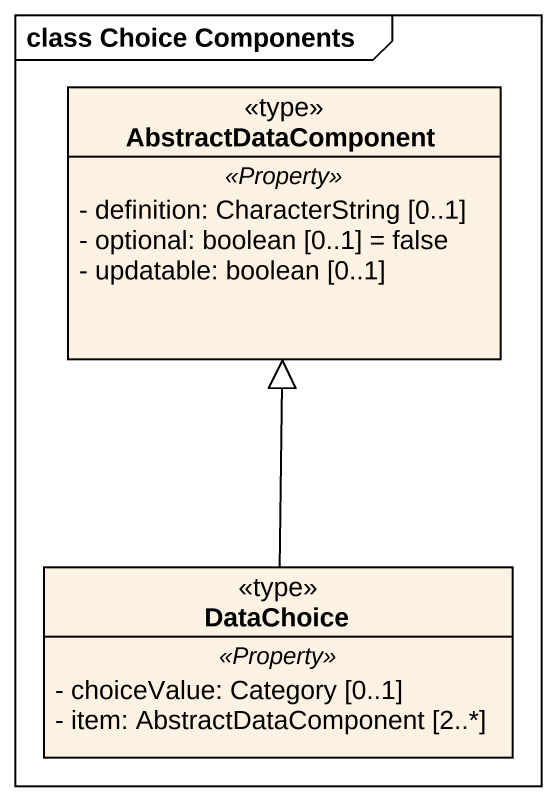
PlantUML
@startuml
mainframe class Choice Components
hide circle
hide empty members
skinparam classAttributeIconSize 0
class AbstractDataComponent <<type>> {
  .. <<Property>> ..
  - definition: CharacterString [0..1]
  - optional: boolean [0..1] = false
  - updatable: boolean [0..1]
}
class DataChoice <<type>> {
  .. <<Property>> ..
  - choiceValue: Category [0..1]
  - item: AbstractDataComponent [2..*]
}
DataChoice -up-|> AbstractDataComponent
@enduml
